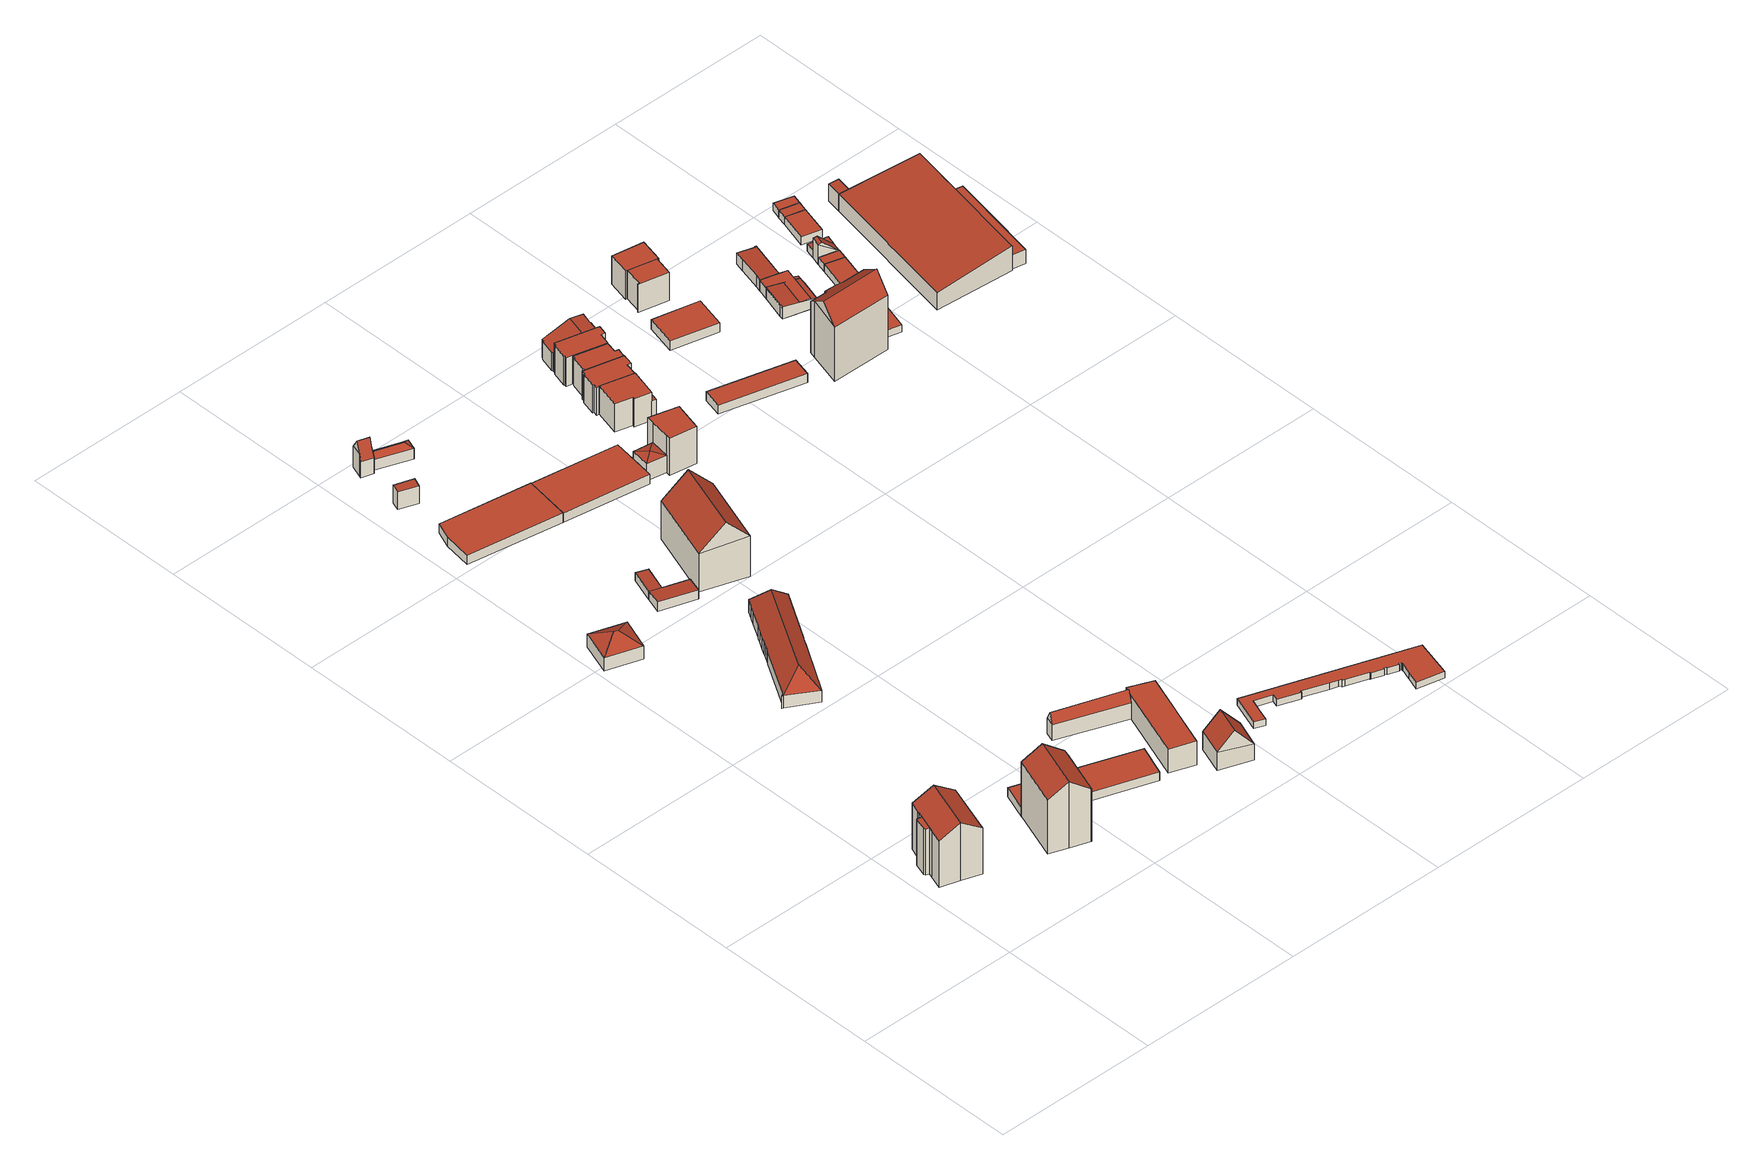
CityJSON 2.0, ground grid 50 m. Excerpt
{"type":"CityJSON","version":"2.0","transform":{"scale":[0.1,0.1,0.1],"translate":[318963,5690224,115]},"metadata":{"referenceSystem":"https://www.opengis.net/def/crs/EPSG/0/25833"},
"CityObjects":{
"building1":{"type":"Building","attributes":{"Gemeindeschluessel":14713000,"Geometrietyp2DReferenz":"3000","function":"31001_9998","roofType":"9999"},"children":["building1-1","building1-2"]},
"building1-1":{"type":"BuildingPart","attributes":{"Dachtyp_tdc":"tdcPolyFlatRoof","Dachneigung":0,"QualitaetDacherkennung":44,"Geometrietyp2DReferenz":"3000","roofType":"1000","measuredHeight":14.97},"parents":["building1"],"geometry":[{"type":"MultiSurface","lod":"2","boundaries":[[[0,1,2,3]],[[1,4,5,2]],[[4,6,7,5]],[[6,8,9,7]],[[8,10,11,9]],[[10,12,13,11]],[[12,14,15,13]],[[14,12,10,8,6,4,1,0]],[[2,5,7,9,11,13,15,3]],[[3,15,14,0]]],"semantics":{"surfaces":[{"type":"WallSurface"},{"type":"RoofSurface"},{"type":"GroundSurface"},{"type":"ClosureSurface"}],"values":[0,0,0,0,0,0,0,1,2,3]}}]},
"building1-2":{"type":"BuildingPart","attributes":{"Dachtyp_tdc":"tdcGableRoof","Dachneigung":31.98,"QualitaetDacherkennung":85,"Geometrietyp2DReferenz":"3000","roofType":"3100","measuredHeight":18.8},"parents":["building1"],"geometry":[{"type":"MultiSurface","lod":"2","boundaries":[[[16,17,18,19]],[[17,20,21,18]],[[20,0,3,21]],[[22,23,15,14]],[[22,24,25,23]],[[24,26,27,25]],[[26,28,29,27]],[[28,30,31,29]],[[30,16,19,31]],[[26,24,22,14,32,33,0,20,17]],[[17,16,30,28,26]],[[19,18,21,3,15,23,25,27,29,31]],[[14,0,33,32]],[[14,15,3,0]]],"semantics":{"surfaces":[{"type":"WallSurface"},{"type":"RoofSurface"},{"type":"GroundSurface"},{"type":"ClosureSurface"}],"values":[0,0,0,0,0,0,0,0,0,1,1,2,0,3]}}]},
"building2":{"type":"Building","attributes":{"Dachtyp_tdc":"tdcGableRoof","Gemeindeschluessel":14713000,"Dachneigung":35.36,"QualitaetDacherkennung":87,"Geometrietyp2DReferenz":"3000","function":"31001_9998","roofType":"3100","measuredHeight":21.5},"geometry":[{"type":"MultiSurface","lod":"2","boundaries":[[[34,35,36,37]],[[35,38,39,36]],[[38,40,41,39]],[[40,42,43,41]],[[42,44,45,43]],[[44,46,47,45]],[[46,48,49,47]],[[48,50,51,49]],[[50,52,53,51]],[[52,54,55,53]],[[54,56,57,55]],[[56,58,59,57]],[[58,34,37,59]],[[54,52,50,48,46,44,42]],[[42,40,38,35,34,58,56,54]],[[37,36,39,41,43,45,47,49,51,53,55,57,59]]],"semantics":{"surfaces":[{"type":"WallSurface"},{"type":"RoofSurface"},{"type":"GroundSurface"}],"values":[0,0,0,0,0,0,0,0,0,0,0,0,0,1,1,2]}}]},
"building3":{"type":"Building","attributes":{"name":"Wilhelm-Busch-Schule","Dachtyp_tdc":"tdcHipRoof","Gemeindeschluessel":14713000,"Dachneigung":29.6,"QualitaetDacherkennung":85,"Geometrietyp2DReferenz":"3000","function":"31001_3021","roofType":"3200","measuredHeight":7.2},"geometry":[{"type":"MultiSurface","lod":"2","boundaries":[[[60,61,62,63]],[[61,64,65,62]],[[64,66,67,65]],[[66,60,63,67]],[[64,61,68]],[[60,66,69]],[[61,60,69,68]],[[66,64,68,69]],[[63,62,65,67]]],"semantics":{"surfaces":[{"type":"WallSurface"},{"type":"RoofSurface"},{"type":"GroundSurface"}],"values":[0,0,0,0,1,1,1,1,2]}}]},
"building4":{"type":"Building","attributes":{"Dachtyp_tdc":"tdcPolyFlatRoof","Gemeindeschluessel":14713000,"Dachneigung":0,"QualitaetDacherkennung":11,"Geometrietyp2DReferenz":"3000","function":"31001_9998","roofType":"1000","measuredHeight":2.76},"geometry":[{"type":"MultiSurface","lod":"2","boundaries":[[[70,71,72,73]],[[71,74,75,72]],[[74,76,77,75]],[[76,78,79,77]],[[78,80,81,79]],[[80,82,83,81]],[[82,84,85,83]],[[84,86,87,85]],[[86,88,89,87]],[[88,70,73,89]],[[88,86,84,82,80,78,76,74,71,70]],[[73,72,75,77,79,81,83,85,87,89]]],"semantics":{"surfaces":[{"type":"WallSurface"},{"type":"RoofSurface"},{"type":"GroundSurface"}],"values":[0,0,0,0,0,0,0,0,0,0,1,2]}}]},
"building5":{"type":"Building","attributes":{"Dachtyp_tdc":"tdcHipRoof","Gemeindeschluessel":14713000,"Dachneigung":49.13,"QualitaetDacherkennung":73,"Geometrietyp2DReferenz":"3000","function":"31001_9998","roofType":"3200","measuredHeight":9.61},"geometry":[{"type":"MultiSurface","lod":"2","boundaries":[[[90,91,92,93]],[[91,94,95,92]],[[94,96,97,95]],[[96,98,99,97]],[[98,100,101,99]],[[100,102,103,101]],[[102,104,105,103]],[[104,106,107,105]],[[106,108,109,107]],[[108,110,111,109]],[[110,112,113,111]],[[112,114,115,113]],[[114,116,117,115]],[[116,118,119,117]],[[118,120,121,119]],[[120,122,123,121]],[[122,124,125,123]],[[124,126,127,125]],[[126,128,129,127]],[[128,130,131,129]],[[130,132,133,131]],[[132,134,135,133]],[[134,136,137,135]],[[136,138,139,137]],[[138,140,141,139]],[[140,142,143,141]],[[142,144,145,143]],[[144,146,147,145]],[[146,90,93,147]],[[142,140,148]],[[128,126,124,122,120,118,116,149]],[[140,138,136,134,132,130,128,149,148]],[[116,114,112,110,108,106,104,102,100,98,96,94,91,90,146,144,142,148,149]],[[93,92,95,97,99,101,103,105,107,109,111,113,115,117,119,121,123,125,127,129,131,133,135,137,139,141,143,145,147]]],"semantics":{"surfaces":[{"type":"WallSurface"},{"type":"RoofSurface"},{"type":"GroundSurface"}],"values":[0,0,0,0,0,0,0,0,0,0,0,0,0,0,0,0,0,0,0,0,0,0,0,0,0,0,0,0,0,1,1,1,1,2]}}]},
"building6":{"type":"Building","attributes":{"Dachtyp_tdc":"tdcPolyFlatRoof","Gemeindeschluessel":14713000,"Dachneigung":3.41,"QualitaetDacherkennung":58,"Geometrietyp2DReferenz":"3000","function":"31001_9998","roofType":"2100","measuredHeight":5.8},"geometry":[{"type":"MultiSurface","lod":"2","boundaries":[[[150,151,152,153]],[[151,154,155,152]],[[154,156,157,155]],[[156,150,153,157]],[[156,154,151,150]],[[153,152,155,157]]],"semantics":{"surfaces":[{"type":"WallSurface"},{"type":"RoofSurface"},{"type":"GroundSurface"}],"values":[0,0,0,0,1,2]}}]},
"building7":{"type":"Building","attributes":{"Gemeindeschluessel":14713000,"Geometrietyp2DReferenz":"3000","function":"31001_9998","roofType":"9999"},"children":["building7-1","building7-2"]},
"building7-1":{"type":"BuildingPart","attributes":{"Dachtyp_tdc":"tdcPolyFlatRoof","Dachneigung":3.31,"QualitaetDacherkennung":79,"Geometrietyp2DReferenz":"3000","roofType":"2100","measuredHeight":2.95},"parents":["building7"],"geometry":[{"type":"MultiSurface","lod":"2","boundaries":[[[158,159,160,161]],[[159,162,163,160]],[[162,164,165,166,163]],[[167,158,161,168,169]],[[167,164,162,159,158]],[[161,160,163,166,168]],[[169,165,164,167]],[[169,168,166,165]]],"semantics":{"surfaces":[{"type":"WallSurface"},{"type":"RoofSurface"},{"type":"GroundSurface"},{"type":"ClosureSurface"}],"values":[0,0,0,0,1,2,0,3]}}]},
"building7-2":{"type":"BuildingPart","attributes":{"Dachtyp_tdc":"tdcPolyFlatRoof","Dachneigung":3.6,"QualitaetDacherkennung":82,"Geometrietyp2DReferenz":"3000","roofType":"2100","measuredHeight":2.61},"parents":["building7"],"geometry":[{"type":"MultiSurface","lod":"2","boundaries":[[[170,171,172,173]],[[171,169,168,172]],[[165,170,173,166]],[[165,169,171,170]],[[173,172,168,166]],[[166,168,169,165]]],"semantics":{"surfaces":[{"type":"WallSurface"},{"type":"RoofSurface"},{"type":"GroundSurface"},{"type":"ClosureSurface"}],"values":[0,0,0,1,2,3]}}]},
"building8":{"type":"Building","attributes":{"Dachtyp_tdc":"tdcPolyFlatRoof","Gemeindeschluessel":14713000,"Dachneigung":0,"QualitaetDacherkennung":0,"Geometrietyp2DReferenz":"3000","BezugspunktDach":"2000","function":"31001_9998","measuredHeight":3},"geometry":[{"type":"MultiSurface","lod":"2","boundaries":[[[174,175,176,177,178]],[[178,177,179,180]],[[177,176,181,179]],[[176,175,182,181]],[[175,174,183,182]],[[174,178,180,183]],[[180,179,181,182,183]]],"semantics":{"surfaces":[{"type":"RoofSurface"},{"type":"WallSurface"},{"type":"GroundSurface"}],"values":[0,1,1,1,1,1,2]}}]},
"building9":{"type":"Building","attributes":{"Dachtyp_tdc":"tdcFreeFormRoof","Gemeindeschluessel":14713000,"Dachneigung":68.07,"QualitaetDacherkennung":9,"Geometrietyp2DReferenz":"3000","function":"31001_9998","roofType":"5000","measuredHeight":10.42},"geometry":[{"type":"MultiSurface","lod":"2","boundaries":[[[184,185,186,187]],[[185,188,189,186]],[[188,190,191,189]],[[190,192,193,191]],[[192,194,195,193]],[[194,184,187,195]],[[185,184,196,197,190,188]],[[196,194,192,197]],[[184,194,196]],[[192,190,197]],[[187,186,189,191,193,195]]],"semantics":{"surfaces":[{"type":"WallSurface"},{"type":"RoofSurface"},{"type":"GroundSurface"}],"values":[0,0,0,0,0,0,1,1,0,0,2]}}]},
"building10":{"type":"Building","attributes":{"Dachtyp_tdc":"tdcFreeFormRoof","Gemeindeschluessel":14713000,"Dachneigung":62.05,"QualitaetDacherkennung":5,"Geometrietyp2DReferenz":"3000","function":"31001_9998","roofType":"5000","measuredHeight":8.33},"geometry":[{"type":"MultiSurface","lod":"2","boundaries":[[[198,199,200,201]],[[199,202,203,200]],[[202,204,205,203]],[[204,198,201,205]],[[206,204,202]],[[207,206,202,199]],[[207,199,198]],[[206,207,198,204]],[[201,200,203,205]]],"semantics":{"surfaces":[{"type":"WallSurface"},{"type":"RoofSurface"},{"type":"GroundSurface"}],"values":[0,0,0,0,0,1,0,1,2]}}]},
"building11":{"type":"Building","attributes":{"Dachtyp_tdc":"tdcFreeFormRoof","Gemeindeschluessel":14713000,"Dachneigung":35.08,"QualitaetDacherkennung":12,"Geometrietyp2DReferenz":"3000","function":"31001_9998","roofType":"5000","measuredHeight":4.72},"geometry":[{"type":"MultiSurface","lod":"2","boundaries":[[[208,209,195,187]],[[209,210,211,195]],[[210,212,213,211]],[[212,214,215,213]],[[214,208,187,215]],[[216,214,212]],[[210,216,212]],[[210,217,216]],[[217,210,209]],[[217,209,208]],[[216,217,208,214]],[[187,195,211,213,215]]],"semantics":{"surfaces":[{"type":"WallSurface"},{"type":"RoofSurface"},{"type":"GroundSurface"}],"values":[0,0,0,0,0,1,1,1,1,1,1,2]}}]},
"building12":{"type":"Building","attributes":{"Dachtyp_tdc":"tdcPolyFlatRoof","Gemeindeschluessel":14713000,"Dachneigung":0,"QualitaetDacherkennung":29,"Geometrietyp2DReferenz":"3000","function":"31001_9998","roofType":"1000","measuredHeight":7.68},"geometry":[{"type":"MultiSurface","lod":"2","boundaries":[[[218,219,220,221]],[[219,222,223,220]],[[222,224,225,223]],[[224,226,227,225]],[[226,228,229,227]],[[228,230,231,229]],[[230,218,221,231]],[[230,228,226,224,222,219,218]],[[221,220,223,225,227,229,231]]],"semantics":{"surfaces":[{"type":"WallSurface"},{"type":"RoofSurface"},{"type":"GroundSurface"}],"values":[0,0,0,0,0,0,0,1,2]}}]},
"building13":{"type":"Building","attributes":{"Dachtyp_tdc":"tdcGableRoof","Gemeindeschluessel":14713000,"Dachneigung":48.77,"QualitaetDacherkennung":87,"Geometrietyp2DReferenz":"3000","function":"31001_9998","roofType":"3100","measuredHeight":11.22},"geometry":[{"type":"MultiSurface","lod":"2","boundaries":[[[232,233,234,235]],[[233,236,237,234]],[[236,238,239,237]],[[238,232,235,239]],[[236,233,240]],[[232,238,241]],[[233,232,241,240]],[[238,236,240,241]],[[235,234,237,239]]],"semantics":{"surfaces":[{"type":"WallSurface"},{"type":"RoofSurface"},{"type":"GroundSurface"}],"values":[0,0,0,0,0,0,1,1,2]}}]},
"building14":{"type":"Building","attributes":{"Dachtyp_tdc":"tdcGableRoof","Gemeindeschluessel":14713000,"Dachneigung":45.27,"QualitaetDacherkennung":65,"Geometrietyp2DReferenz":"3000","function":"31001_9998","roofType":"3100","measuredHeight":19.99},"geometry":[{"type":"MultiSurface","lod":"2","boundaries":[[[242,243,244,245]],[[243,246,247,244]],[[246,248,249,247]],[[248,242,245,249]],[[246,243,250]],[[242,248,251]],[[243,242,251,250]],[[248,246,250,251]],[[245,244,247,249]]],"semantics":{"surfaces":[{"type":"WallSurface"},{"type":"RoofSurface"},{"type":"GroundSurface"}],"values":[0,0,0,0,0,0,1,1,2]}}]},
"building15":{"type":"Building","attributes":{"Dachtyp_tdc":"tdcPolyFlatRoof","Gemeindeschluessel":14713000,"Dachneigung":0,"QualitaetDacherkennung":0,"Geometrietyp2DReferenz":"3000","BezugspunktDach":"2000","function":"31001_9998","measuredHeight":3},"geometry":[{"type":"MultiSurface","lod":"2","boundaries":[[[252,253,254,255,256,257]],[[257,256,258,259]],[[256,255,260,258]],[[255,254,261,260]],[[254,253,262,261]],[[253,252,263,262]],[[252,257,259,263]],[[259,258,260,261,262,263]]],"semantics":{"surfaces":[{"type":"RoofSurface"},{"type":"WallSurface"},{"type":"GroundSurface"}],"values":[0,1,1,1,1,1,1,2]}}]},
"building16":{"type":"Building","attributes":{"Gemeindeschluessel":14713000,"Geometrietyp2DReferenz":"3000","function":"31001_9998","roofType":"9999"},"children":["building16-1","building16-2"]},
"building16-1":{"type":"BuildingPart","attributes":{"Dachtyp_tdc":"tdcFreeFormRoof","Dachneigung":12.55,"QualitaetDacherkennung":20,"Geometrietyp2DReferenz":"3000","roofType":"5000","measuredHeight":6.3},"parents":["building16"],"geometry":[{"type":"MultiSurface","lod":"2","boundaries":[[[264,265,266,267]],[[268,269,270,271]],[[269,264,267,270]],[[272,269,268]],[[273,272,268,265]],[[273,265,264]],[[272,273,264,269]],[[267,266,271,270]],[[271,266,265,268]]],"semantics":{"surfaces":[{"type":"WallSurface"},{"type":"RoofSurface"},{"type":"GroundSurface"},{"type":"ClosureSurface"}],"values":[0,0,0,1,1,1,1,2,3]}}]},
"building16-2":{"type":"BuildingPart","attributes":{"Dachtyp_tdc":"tdcPolyFlatRoof","Dachneigung":0,"QualitaetDacherkennung":53,"Geometrietyp2DReferenz":"3000","roofType":"1000","measuredHeight":12.05},"parents":["building16"],"geometry":[{"type":"MultiSurface","lod":"2","boundaries":[[[274,275,276,277]],[[275,278,279,276]],[[278,280,271,279]],[[280,268,271]],[[281,282,283,266,265]],[[282,274,277,283]],[[282,281,280,278,275,274]],[[277,276,279,271,266,283]],[[265,268,280,281]],[[265,266,271,268]]],"semantics":{"surfaces":[{"type":"WallSurface"},{"type":"RoofSurface"},{"type":"GroundSurface"},{"type":"ClosureSurface"}],"values":[0,0,0,0,0,0,1,2,0,3]}}]},
"building17":{"type":"Building","attributes":{"Dachtyp_tdc":"tdcPolyFlatRoof","Gemeindeschluessel":14713000,"Dachneigung":0,"QualitaetDacherkennung":100,"Geometrietyp2DReferenz":"3000","function":"31001_9998","roofType":"1000","measuredHeight":2.07},"geometry":[{"type":"MultiSurface","lod":"2","boundaries":[[[284,285,286,287]],[[285,288,289,286]],[[288,290,291,289]],[[290,292,293,291]],[[292,294,295,293]],[[294,296,297,295]],[[296,298,299,297]],[[298,300,301,299]],[[300,302,303,301]],[[302,304,305,303]],[[304,306,307,305]],[[306,308,309,307]],[[308,310,311,309]],[[310,312,313,311]],[[312,314,315,313]],[[314,316,317,315]],[[316,318,319,317]],[[318,320,321,319]],[[320,322,323,321]],[[322,324,325,323]],[[324,326,327,325]],[[326,328,329,327]],[[328,330,331,329]],[[330,332,333,331]],[[332,334,335,333]],[[334,336,337,335]],[[336,338,339,337]],[[338,340,341,339]],[[340,342,343,341]],[[342,344,345,343]],[[344,284,287,345]],[[344,342,340,338,336,334,332,330,328,326,324,322,320,318,316,314,312,310,308,306,304,302,300,298,296,294,292,290,288,285,284]],[[287,286,289,291,293,295,297,299,301,303,305,307,309,311,313,315,317,319,321,323,325,327,329,331,333,335,337,339,341,343,345]]],"semantics":{"surfaces":[{"type":"WallSurface"},{"type":"RoofSurface"},{"type":"GroundSurface"}],"values":[0,0,0,0,0,0,0,0,0,0,0,0,0,0,0,0,0,0,0,0,0,0,0,0,0,0,0,0,0,0,0,1,2]}}]},
"building18":{"type":"Building","attributes":{"Gemeindeschluessel":14713000,"Geometrietyp2DReferenz":"3000","function":"31001_9998","roofType":"9999"},"children":["building18-1","building18-2"]},
"building18-1":{"type":"BuildingPart","attributes":{"Dachtyp_tdc":"tdcPolyFlatRoof","Dachneigung":0,"QualitaetDacherkennung":56,"Geometrietyp2DReferenz":"3000","roofType":"1000","measuredHeight":6.43},"parents":["building18"],"geometry":[{"type":"MultiSurface","lod":"2","boundaries":[[[346,347,348,349]],[[347,350,351,348]],[[350,352,353,351]],[[352,350,347,346]],[[349,348,351,353]],[[349,353,352,346]]],"semantics":{"surfaces":[{"type":"WallSurface"},{"type":"RoofSurface"},{"type":"GroundSurface"},{"type":"ClosureSurface"}],"values":[0,0,0,1,2,3]}}]},
"building18-2":{"type":"BuildingPart","attributes":{"Dachtyp_tdc":"tdcPolyFlatRoof","Dachneigung":0,"QualitaetDacherkennung":47,"Geometrietyp2DReferenz":"3000","roofType":"1000","measuredHeight":9.17},"parents":["building18"],"geometry":[{"type":"MultiSurface","lod":"2","boundaries":[[[354,355,346,349,356]],[[357,358,359,353,352]],[[358,360,361,359]],[[360,362,363,361]],[[362,364,365,363]],[[364,354,356,365]],[[364,362,360,358,357,355,354]],[[356,349,353,359,361,363,365]],[[352,346,355,357]],[[352,353,349,346]]],"semantics":{"surfaces":[{"type":"WallSurface"},{"type":"RoofSurface"},{"type":"GroundSurface"},{"type":"ClosureSurface"}],"values":[0,0,0,0,0,0,1,2,0,3]}}]},
"building19":{"type":"Building","attributes":{"Dachtyp_tdc":"tdcPolyFlatRoof","Gemeindeschluessel":14713000,"Dachneigung":0,"QualitaetDacherkennung":33,"Geometrietyp2DReferenz":"3000","function":"31001_9998","roofType":"1000","measuredHeight":9.1},"geometry":[{"type":"MultiSurface","lod":"2","boundaries":[[[366,367,368,369]],[[367,370,371,368]],[[370,372,373,371]],[[372,374,375,373]],[[374,376,377,375]],[[376,378,379,377]],[[378,380,381,379]],[[380,382,383,381]],[[382,384,385,383]],[[384,386,387,385]],[[386,388,389,387]],[[388,366,369,389]],[[388,386,384,382,380,378,376,374,372,370,367,366]],[[369,368,371,373,375,377,379,381,383,385,387,389]]],"semantics":{"surfaces":[{"type":"WallSurface"},{"type":"RoofSurface"},{"type":"GroundSurface"}],"values":[0,0,0,0,0,0,0,0,0,0,0,0,1,2]}}]},
"building20":{"type":"Building","attributes":{"Dachtyp_tdc":"tdcPolyFlatRoof","Gemeindeschluessel":14713000,"Dachneigung":0,"QualitaetDacherkennung":35,"Geometrietyp2DReferenz":"3000","function":"31001_9998","roofType":"1000","measuredHeight":8.92},"geometry":[{"type":"MultiSurface","lod":"2","boundaries":[[[390,391,392,393]],[[391,394,395,392]],[[394,396,397,395]],[[396,398,399,397]],[[398,400,401,399]],[[400,402,403,401]],[[402,404,405,403]],[[404,406,407,405]],[[406,408,409,407]],[[408,390,393,409]],[[408,406,404,402,400,398,396,394,391,390]],[[393,392,395,397,399,401,403,405,407,409]]],"semantics":{"surfaces":[{"type":"WallSurface"},{"type":"RoofSurface"},{"type":"GroundSurface"}],"values":[0,0,0,0,0,0,0,0,0,0,1,2]}}]},
"building21":{"type":"Building","attributes":{"Dachtyp_tdc":"tdcPolyFlatRoof","Gemeindeschluessel":14713000,"Dachneigung":0,"QualitaetDacherkennung":33,"Geometrietyp2DReferenz":"3000","function":"31001_9998","roofType":"1000","measuredHeight":9.39},"geometry":[{"type":"MultiSurface","lod":"2","boundaries":[[[410,411,412,413]],[[411,414,415,412]],[[414,416,417,415]],[[416,418,419,417]],[[418,420,421,419]],[[420,422,423,421]],[[422,424,425,423]],[[424,426,427,425]],[[426,428,429,427]],[[428,430,431,429]],[[430,410,413,431]],[[430,428,426,424,422,420,418,416,414,411,410]],[[413,412,415,417,419,421,423,425,427,429,431]]],"semantics":{"surfaces":[{"type":"WallSurface"},{"type":"RoofSurface"},{"type":"GroundSurface"}],"values":[0,0,0,0,0,0,0,0,0,0,0,1,2]}}]},
"building22":{"type":"Building","attributes":{"Dachtyp_tdc":"tdcFreeFormRoof","Gemeindeschluessel":14713000,"Dachneigung":23.31,"QualitaetDacherkennung":29,"Geometrietyp2DReferenz":"3000","function":"31001_9998","roofType":"5000","measuredHeight":9.28},"geometry":[{"type":"MultiSurface","lod":"2","boundaries":[[[432,433,434,435]],[[433,436,437,434]],[[436,438,439,437]],[[438,440,441,439]],[[440,442,443,441]],[[442,444,445,443]],[[444,446,447,445]],[[446,448,449,447]],[[448,450,451,449]],[[450,452,453,451]],[[452,432,435,453]],[[454,455,456,457,444,458,459,460]],[[461,462,463,464]],[[465,454,460,463,462,466]],[[452,465,466,432]],[[432,466,462,433]],[[450,455,454,465,452]],[[436,461,464,438]],[[438,464,463,460,459,440]],[[433,462,461,436]],[[440,459,458,442]],[[442,458,444]],[[446,457,456,448]],[[444,457,446]],[[448,456,455,450]],[[435,434,437,439,441,443,445,447,449,451,453]]],"semantics":{"surfaces":[{"type":"WallSurface"},{"type":"RoofSurface"},{"type":"GroundSurface"}],"values":[0,0,0,0,0,0,0,0,0,0,0,1,1,1,0,0,0,0,0,0,0,0,0,0,0,2]}}]},
"building23":{"type":"Building","attributes":{"Dachtyp_tdc":"tdcPolyFlatRoof","Gemeindeschluessel":14713000,"Dachneigung":0,"QualitaetDacherkennung":85,"Geometrietyp2DReferenz":"3000","function":"31001_9998","roofType":"1000","measuredHeight":2.83},"geometry":[{"type":"MultiSurface","lod":"2","boundaries":[[[467,468,469,470]],[[468,471,472,469]],[[471,473,474,472]],[[473,467,470,474]],[[473,471,468,467]],[[470,469,472,474]]],"semantics":{"surfaces":[{"type":"WallSurface"},{"type":"RoofSurface"},{"type":"GroundSurface"}],"values":[0,0,0,0,1,2]}}]},
"building24":{"type":"Building","attributes":{"Dachtyp_tdc":"tdcPolyFlatRoof","Gemeindeschluessel":14713000,"Dachneigung":0,"QualitaetDacherkennung":0,"Geometrietyp2DReferenz":"3000","BezugspunktDach":"2000","function":"31001_9998","measuredHeight":3},"geometry":[{"type":"MultiSurface","lod":"2","boundaries":[[[475,476,477,478]],[[478,477,479,480]],[[477,476,481,479]],[[476,475,482,481]],[[475,478,480,482]],[[480,479,481,482]]],"semantics":{"surfaces":[{"type":"RoofSurface"},{"type":"WallSurface"},{"type":"GroundSurface"}],"values":[0,1,1,1,1,2]}}]},
"building25":{"type":"Building","attributes":{"Gemeindeschluessel":14713000,"Geometrietyp2DReferenz":"3000","function":"31001_9998","roofType":"9999"},"children":["building25-1","building25-2"]},
"building25-1":{"type":"BuildingPart","attributes":{"Dachtyp_tdc":"tdcPolyFlatRoof","Dachneigung":0,"QualitaetDacherkennung":47,"Geometrietyp2DReferenz":"3000","roofType":"1000","measuredHeight":9.25},"parents":["building25"],"geometry":[{"type":"MultiSurface","lod":"2","boundaries":[[[483,484,485,486]],[[484,487,488,485]],[[487,489,490,488]],[[489,491,492,490]],[[491,493,494,492]],[[493,491,489,487,484,483]],[[485,488,490,492,494,486]],[[486,494,493,483]]],"semantics":{"surfaces":[{"type":"WallSurface"},{"type":"RoofSurface"},{"type":"GroundSurface"},{"type":"ClosureSurface"}],"values":[0,0,0,0,0,1,2,3]}}]},
"building25-2":{"type":"BuildingPart","attributes":{"Dachtyp_tdc":"tdcPolyFlatRoof","Dachneigung":0,"QualitaetDacherkennung":72,"Geometrietyp2DReferenz":"3000","roofType":"1000","measuredHeight":9.26},"parents":["building25"],"geometry":[{"type":"MultiSurface","lod":"2","boundaries":[[[495,496,497,498]],[[493,499,500,494]],[[499,501,502,500]],[[501,495,498,502]],[[501,499,493,496,495]],[[498,497,486,494,500,502]],[[486,497,496,493,483]],[[493,494,486,483]]],"semantics":{"surfaces":[{"type":"WallSurface"},{"type":"RoofSurface"},{"type":"GroundSurface"},{"type":"ClosureSurface"}],"values":[0,0,0,0,1,2,0,3]}}]},
"building26":{"type":"Building","attributes":{"Dachtyp_tdc":"tdcFreeFormRoof","Gemeindeschluessel":14713000,"Dachneigung":38.45,"QualitaetDacherkennung":73,"Geometrietyp2DReferenz":"3000","function":"31001_9998","roofType":"5000","measuredHeight":21.91},"geometry":[{"type":"MultiSurface","lod":"2","boundaries":[[[503,504,505,506]],[[504,507,508,505]],[[507,509,510,508]],[[509,511,512,510]],[[511,513,514,512]],[[513,515,516,514]],[[515,517,518,516]],[[517,519,520,518]],[[519,521,522,520]],[[521,523,524,522]],[[523,525,526,524]],[[525,503,506,526]],[[511,527,528,513]],[[504,503,525,523,521,519,517,515,528,527,509,507]],[[511,509,527]],[[515,513,528]],[[506,505,508,510,512,514,516,518,520,522,524,526]]],"semantics":{"surfaces":[{"type":"WallSurface"},{"type":"RoofSurface"},{"type":"GroundSurface"}],"values":[0,0,0,0,0,0,0,0,0,0,0,0,1,1,0,0,2]}}]},
"building27":{"type":"Building","attributes":{"Dachtyp_tdc":"tdcPolyFlatRoof","Gemeindeschluessel":14713000,"Dachneigung":5.65,"QualitaetDacherkennung":61,"Geometrietyp2DReferenz":"3000","function":"31001_9998","roofType":"2100","measuredHeight":3.94},"geometry":[{"type":"MultiSurface","lod":"2","boundaries":[[[529,530,531,532]],[[530,533,534,531]],[[533,535,536,534]],[[535,537,538,536]],[[537,539,540,538]],[[539,541,542,540]],[[541,529,532,542]],[[541,539,537,535,533,530,529]],[[532,531,534,536,538,540,542]]],"semantics":{"surfaces":[{"type":"WallSurface"},{"type":"RoofSurface"},{"type":"GroundSurface"}],"values":[0,0,0,0,0,0,0,1,2]}}]},
"building28":{"type":"Building","attributes":{"Gemeindeschluessel":14713000,"Dachneigung":90,"Dachorientierung":0,"MittlereTraufHoehe":119.2,"QualitaetDacherkennung":70,"ObjektHoehe":3.52,"BodenHoehe":115.68,"Geometrietyp2DReferenz":"3000","AbsoluteHoehe":119.2,"Dachflaeche":98.63,"function":"31001_9998","roofType":"1000","measuredHeight":3.52,"storeysAboveGround":1},"children":["building28-1"],"geometry":[{"type":"MultiSurface","lod":"2","boundaries":[[[543,544,531,545,546]],[[544,547,534,531]],[[547,548,549,534]],[[548,550,551,549]],[[550,552,553,551]],[[552,554,555,556,553]],[[554,552,550,548,547,544,543]],[[545,531,534,549,551,553,556]],[[546,555,554,543]],[[546,545,556,555]]],"semantics":{"surfaces":[{"type":"WallSurface"},{"type":"RoofSurface"},{"type":"GroundSurface"},{"type":"ClosureSurface"}],"values":[0,0,0,0,0,0,1,2,0,3]}}]},
"building28-1":{"type":"BuildingPart","attributes":{"Dachneigung":80.23,"Dachorientierung":0,"MittlereTraufHoehe":118.73,"QualitaetDacherkennung":80,"BodenHoehe":115.68,"ObjektTeilHoehe":3.25,"Geometrietyp2DReferenz":"3000","AbsoluteHoehe":118.93,"Dachflaeche":16.3,"roofType":"2100","measuredHeight":3.25,"storeysAboveGround":1},"parents":["building28"],"geometry":[{"type":"MultiSurface","lod":"2","boundaries":[[[557,546,545,532]],[[555,558,559,556]],[[558,560,540,559]],[[560,561,542,540]],[[561,557,532,542]],[[561,560,558,555,546,557]],[[532,545,556,559,540,542]],[[556,545,546,555]]],"semantics":{"surfaces":[{"type":"WallSurface"},{"type":"RoofSurface"},{"type":"GroundSurface"},{"type":"ClosureSurface"}],"values":[0,0,0,0,0,1,2,3]}}]},
"building29":{"type":"Building","attributes":{"Gemeindeschluessel":14713000,"Dachtyp_tdc":"tdcPolyFlatRoof","Dachneigung":0,"QualitaetDacherkennung":88,"Geometrietyp2DReferenz":"3000","function":"31001_2463","roofType":"1000","measuredHeight":2.35},"geometry":[{"type":"MultiSurface","lod":"2","boundaries":[[[562,563,564,565]],[[562,566,567,563]],[[564,568,569,565]],[[563,567,568,564]],[[567,566,569,568]],[[566,562,565,569]]],"semantics":{"surfaces":[{"type":"WallSurface"},{"type":"RoofSurface"},{"type":"GroundSurface"}],"values":[0,1,2,0,0,0]}}]},
"building30":{"type":"Building","attributes":{"Dachtyp_tdc":"tdcPolyFlatRoof","Gemeindeschluessel":14713000,"Dachneigung":3.07,"QualitaetDacherkennung":71,"Geometrietyp2DReferenz":"3000","function":"31001_9998","roofType":"2100","measuredHeight":3.56},"geometry":[{"type":"MultiSurface","lod":"2","boundaries":[[[570,571,572,573]],[[571,574,575,572]],[[574,576,577,575]],[[576,578,579,577]],[[578,580,581,579]],[[580,582,583,581]],[[582,584,585,583]],[[584,570,573,585]],[[584,582,580,578,576,574,571,570]],[[573,572,575,577,579,581,583,585]]],"semantics":{"surfaces":[{"type":"WallSurface"},{"type":"RoofSurface"},{"type":"GroundSurface"}],"values":[0,0,0,0,0,0,0,0,1,2]}}]},
"building31":{"type":"Building","attributes":{"Dachtyp_tdc":"tdcPolyFlatRoof","Gemeindeschluessel":14713000,"Dachneigung":0,"QualitaetDacherkennung":71,"Geometrietyp2DReferenz":"3000","function":"31001_2463","roofType":"1000","measuredHeight":2.36},"geometry":[{"type":"MultiSurface","lod":"2","boundaries":[[[586,563,564,587]],[[563,562,565,564]],[[562,588,589,565]],[[588,586,587,589]],[[588,562,563,586]],[[587,564,565,589]]],"semantics":{"surfaces":[{"type":"WallSurface"},{"type":"RoofSurface"},{"type":"GroundSurface"}],"values":[0,0,0,0,1,2]}}]},
"building32":{"type":"Building","attributes":{"Dachtyp_tdc":"tdcPolyFlatRoof","Gemeindeschluessel":14713000,"Dachneigung":0,"QualitaetDacherkennung":56,"Geometrietyp2DReferenz":"3000","function":"31001_2463","roofType":"1000","measuredHeight":2.36},"geometry":[{"type":"MultiSurface","lod":"2","boundaries":[[[590,586,587,591]],[[586,588,589,587]],[[588,592,593,589]],[[592,590,591,593]],[[592,588,586,590]],[[591,587,589,593]]],"semantics":{"surfaces":[{"type":"WallSurface"},{"type":"RoofSurface"},{"type":"GroundSurface"}],"values":[0,0,0,0,1,2]}}]},
"building33":{"type":"Building","attributes":{"Dachtyp_tdc":"tdcPolyFlatRoof","Gemeindeschluessel":14713000,"Dachneigung":0,"QualitaetDacherkennung":56,"Geometrietyp2DReferenz":"3000","function":"31001_2463","roofType":"1000","measuredHeight":2.37},"geometry":[{"type":"MultiSurface","lod":"2","boundaries":[[[594,590,591,595]],[[590,592,593,591]],[[592,596,597,593]],[[596,594,595,597]],[[596,592,590,594]],[[595,591,593,597]]],"semantics":{"surfaces":[{"type":"WallSurface"},{"type":"RoofSurface"},{"type":"GroundSurface"}],"values":[0,0,0,0,1,2]}}]},
"building34":{"type":"Building","attributes":{"Dachtyp_tdc":"tdcPolyFlatRoof","Gemeindeschluessel":14713000,"Dachneigung":0,"QualitaetDacherkennung":68,"Geometrietyp2DReferenz":"3000","function":"31001_2463","roofType":"1000","measuredHeight":2.33},"geometry":[{"type":"MultiSurface","lod":"2","boundaries":[[[598,599,600,601]],[[599,602,603,600]],[[602,604,605,603]],[[604,598,601,605]],[[604,602,599,598]],[[601,600,603,605]]],"semantics":{"surfaces":[{"type":"WallSurface"},{"type":"RoofSurface"},{"type":"GroundSurface"}],"values":[0,0,0,0,1,2]}}]},
"building35":{"type":"Building","attributes":{"Dachtyp_tdc":"tdcPolyFlatRoof","Gemeindeschluessel":14713000,"Dachneigung":0,"QualitaetDacherkennung":53,"Geometrietyp2DReferenz":"3000","function":"31001_2463","roofType":"1000","measuredHeight":2.35},"geometry":[{"type":"MultiSurface","lod":"2","boundaries":[[[606,598,601,607]],[[598,604,605,601]],[[604,608,609,605]],[[608,606,607,609]],[[608,604,598,606]],[[607,601,605,609]]],"semantics":{"surfaces":[{"type":"WallSurface"},{"type":"RoofSurface"},{"type":"GroundSurface"}],"values":[0,0,0,0,1,2]}}]},
"building36":{"type":"Building","attributes":{"Dachtyp_tdc":"tdcGableRoof","Gemeindeschluessel":14713000,"Dachneigung":43.41,"QualitaetDacherkennung":4,"Geometrietyp2DReferenz":"3000","function":"31001_2463","roofType":"3100","measuredHeight":6.88},"geometry":[{"type":"MultiSurface","lod":"2","boundaries":[[[610,611,607,612]],[[611,613,609,607]],[[613,614,615,609]],[[614,610,612,615]],[[613,611,616]],[[610,614,617]],[[611,610,617,616]],[[614,613,616,617]],[[612,607,609,615]]],"semantics":{"surfaces":[{"type":"WallSurface"},{"type":"RoofSurface"},{"type":"GroundSurface"}],"values":[0,0,0,0,0,0,1,1,2]}}]},
"building37":{"type":"Building","attributes":{"Dachtyp_tdc":"tdcPolyFlatRoof","Gemeindeschluessel":14713000,"Dachneigung":0,"QualitaetDacherkennung":63,"Geometrietyp2DReferenz":"3000","function":"31001_2463","roofType":"1000","measuredHeight":2.4},"geometry":[{"type":"MultiSurface","lod":"2","boundaries":[[[618,619,612,620]],[[619,621,615,612]],[[621,622,623,615]],[[622,618,620,623]],[[622,621,619,618]],[[620,612,615,623]]],"semantics":{"surfaces":[{"type":"WallSurface"},{"type":"RoofSurface"},{"type":"GroundSurface"}],"values":[0,0,0,0,1,2]}}]},
"building38":{"type":"Building","attributes":{"Dachtyp_tdc":"tdcPolyFlatRoof","Gemeindeschluessel":14713000,"Dachneigung":0,"QualitaetDacherkennung":76,"Geometrietyp2DReferenz":"3000","function":"31001_2463","roofType":"1000","measuredHeight":2.59},"geometry":[{"type":"MultiSurface","lod":"2","boundaries":[[[624,625,626,627]],[[625,628,629,626]],[[628,630,631,629]],[[630,624,627,631]],[[630,628,625,624]],[[627,626,629,631]]],"semantics":{"surfaces":[{"type":"WallSurface"},{"type":"RoofSurface"},{"type":"GroundSurface"}],"values":[0,0,0,0,1,2]}}]},
"building39":{"type":"Building","attributes":{"Dachtyp_tdc":"tdcPolyFlatRoof","Gemeindeschluessel":14713000,"Dachneigung":0,"QualitaetDacherkennung":71,"Geometrietyp2DReferenz":"3000","function":"31001_2463","roofType":"1000","measuredHeight":2.59},"geometry":[{"type":"MultiSurface","lod":"2","boundaries":[[[632,624,627,633]],[[624,630,631,627]],[[630,634,635,631]],[[634,632,633,635]],[[634,630,624,632]],[[633,627,631,635]]],"semantics":{"surfaces":[{"type":"WallSurface"},{"type":"RoofSurface"},{"type":"GroundSurface"}],"values":[0,0,0,0,1,2]}}]},
"building40":{"type":"Building","attributes":{"Dachtyp_tdc":"tdcPolyFlatRoof","Gemeindeschluessel":14713000,"Dachneigung":0,"QualitaetDacherkennung":67,"Geometrietyp2DReferenz":"3000","function":"31001_2463","roofType":"1000","measuredHeight":2.53},"geometry":[{"type":"MultiSurface","lod":"2","boundaries":[[[636,632,637,638]],[[632,634,639,637]],[[634,640,641,639]],[[640,636,638,641]],[[640,634,632,636]],[[638,637,639,641]]],"semantics":{"surfaces":[{"type":"WallSurface"},{"type":"RoofSurface"},{"type":"GroundSurface"}],"values":[0,0,0,0,1,2]}}]},
"building41":{"type":"Building","attributes":{"Gemeindeschluessel":14713000,"Geometrietyp2DReferenz":"3000","function":"31001_2000","roofType":"9999"},"children":["building41-1","building41-2","building41-3"]},
"building41-1":{"type":"BuildingPart","attributes":{"Dachtyp_tdc":"tdcPolyFlatRoof","Dachneigung":5.49,"QualitaetDacherkennung":73,"Geometrietyp2DReferenz":"3000","roofType":"2100","measuredHeight":5.77},"parents":["building41"],"geometry":[{"type":"MultiSurface","lod":"2","boundaries":[[[642,643,644,645]],[[642,646,647,643]],[[646,648,649,647]],[[646,642,645,648]],[[649,644,643,647]],[[645,644,649,648]]],"semantics":{"surfaces":[{"type":"WallSurface"},{"type":"RoofSurface"},{"type":"GroundSurface"},{"type":"ClosureSurface"}],"values":[0,0,0,1,2,3]}}]},
"building41-2":{"type":"BuildingPart","attributes":{"Dachtyp_tdc":"tdcPolyFlatRoof","Dachneigung":5.74,"QualitaetDacherkennung":92,"Geometrietyp2DReferenz":"3000","roofType":"2100","measuredHeight":7.87},"parents":["building41"],"geometry":[{"type":"MultiSurface","lod":"2","boundaries":[[[650,651,652]],[[650,653,654,651]],[[653,655,656,654]],[[655,645,644,656]],[[648,657,658,649]],[[657,659,660,658]],[[659,661,662,663,660]],[[661,659,657,648,645,655,653,650]],[[651,654,656,644,649,658,660,663]],[[649,644,645,648]],[[650,652,662,661]],[[652,651,663,662]]],"semantics":{"surfaces":[{"type":"WallSurface"},{"type":"RoofSurface"},{"type":"GroundSurface"},{"type":"ClosureSurface"}],"values":[0,0,0,0,0,0,0,1,2,3,0,3]}}]},
"building41-3":{"type":"BuildingPart","attributes":{"Dachtyp_tdc":"tdcPolyFlatRoof","Dachneigung":0,"QualitaetDacherkennung":81,"Geometrietyp2DReferenz":"3000","roofType":"1000","measuredHeight":4.51},"parents":["building41"],"geometry":[{"type":"MultiSurface","lod":"2","boundaries":[[[664,665,666,667]],[[665,668,669,666]],[[668,652,651,669]],[[662,664,667,663]],[[662,652,668,665,664]],[[667,666,669,651,663]],[[663,651,652,662]]],"semantics":{"surfaces":[{"type":"WallSurface"},{"type":"RoofSurface"},{"type":"GroundSurface"},{"type":"ClosureSurface"}],"values":[0,0,0,0,1,2,3]}}]}
},
"vertices":[
[47,331,168],[50,342,168],[50,342,18],[47,331,18],[40,346,168],[40,346,18],[38,351,168],[38,351,18],[51,389,168],[51,389,18],[54,390,168],[54,390,18],[66,387,168],[66,387,18],[71,401,168],[71,401,18],
[146,251,168],[89,270,206],[89,270,18],[146,251,18],[32,288,168],[32,288,18],[74,409,168],[74,409,18],[86,442,169],[86,442,18],[142,423,206],[142,423,18],[191,406,173],[191,406,18],[198,404,169],[198,404,18],[71,401,169],[47,331,169],
[479,291,188],[432,158,188],[432,158,18],[479,291,18],[431,155,188],[431,155,18],[429,155,190],[429,155,18],[372,175,233],[372,175,18],[317,195,193],[317,195,18],[370,345,193],[370,345,18],[371,348,193],[371,348,18],[388,343,205],[388,343,18],[401,338,215],[401,338,18],[426,329,233],[426,329,18],[485,309,188],[485,309,18],[484,306,188],[484,306,18],
[112,1440,57],[9,1475,57],[9,1475,14],[112,1440,14],[42,1572,56],[42,1572,14],[146,1535,57],[146,1535,14],[72,1507,86],[85,1502,86],
[401,338,45],[388,343,45],[388,343,17],[401,338,17],[371,348,45],[371,348,17],[370,345,45],[370,345,17],[400,427,45],[400,427,17],[751,302,45],[751,302,17],[716,209,45],[716,209,17],[479,291,45],[479,291,17],[484,306,45],[484,306,17],[485,309,45],[485,309,17],
[235,1066,56],[238,1070,56],[238,1070,15],[235,1066,15],[322,1212,55],[322,1212,15],[326,1219,55],[326,1219,15],[337,1237,55],[337,1237,15],[341,1245,55],[341,1245,15],[351,1262,55],[351,1262,15],[366,1287,55],[366,1287,15],[373,1300,55],[373,1300,15],[375,1303,55],[375,1303,15],[402,1348,55],[402,1348,15],[412,1366,55],[412,1366,15],[414,1369,55],[414,1369,15],[427,1391,55],[427,1391,15],[436,1386,55],[436,1386,15],[445,1380,54],[445,1380,15],[478,1362,54],[478,1362,15],[489,1355,53],[489,1355,15],[502,1347,53],[502,1347,15],[514,1340,53],[514,1340,15],[425,1191,53],[425,1191,15],[422,1187,53],[422,1187,15],[411,1167,53],[411,1167,15],[408,1162,53],[408,1162,15],[399,1147,53],[399,1147,15],[318,1012,53],[318,1012,15],[233,1062,56],[233,1062,15],[229,1064,51],[229,1064,15],[232,1068,51],[232,1068,15],[297,1074,111],[449,1332,111],
[135,2293,69],[125,2266,67],[125,2266,11],[135,2293,11],[70,2286,67],[70,2286,11],[79,2312,69],[79,2312,11],
[388,1562,40],[372,1515,43],[372,1515,13],[388,1562,13],[265,1551,43],[265,1551,13],[281,1599,40],[281,1599,39],[281,1599,13],[316,1587,40],[316,1587,13],[316,1587,37],
[307,1676,39],[342,1664,37],[342,1664,13],[307,1676,13],
[49,2012,40],[335,1966,40],[357,2105,40],[82,2149,40],[63,2097,40],[82,2149,10],[63,2097,10],[357,2105,10],[335,1966,10],[49,2012,10],
[128,2442,90],[126,2430,59],[126,2430,7],[128,2442,7],[91,2441,59],[91,2441,7],[93,2448,78],[93,2448,7],[106,2485,76],[106,2485,7],[139,2473,77],[139,2473,7],[131,2450,111],[98,2461,111],
[840,460,71],[828,428,71],[828,428,20],[840,460,20],[627,503,71],[627,503,20],[636,532,71],[636,532,20],[632,517,100],[834,444,103],
[128,2442,42],[139,2473,42],[233,2440,42],[233,2440,7],[249,2435,42],[249,2435,7],[237,2402,42],[237,2402,7],[226,2424,54],[146,2453,54],
[824,188,96],[750,214,96],[750,214,19],[824,188,19],[828,428,96],[828,428,19],[840,460,96],[840,460,19],[911,430,96],[911,430,19],[873,322,96],[873,322,19],[864,298,96],[864,298,19],
[840,131,84],[870,215,84],[870,215,26],[840,131,26],[966,180,77],[966,180,26],[935,97,77],[935,97,26],[915,199,139],[885,115,139],
[393,1537,135],[467,1750,135],[467,1750,11],[393,1537,11],[601,1704,142],[601,1704,11],[528,1491,142],[528,1491,11],[538,1726,211],[465,1512,211],
[335,1966,39],[595,1925,39],[598,1939,39],[607,1998,39],[617,2064,39],[357,2105,39],[617,2064,9],[357,2105,9],[607,1998,9],[598,1939,9],[595,1925,9],[335,1966,9],
[607,1998,64],[666,1989,64],[666,1989,8],[607,1998,8],[657,1929,64],[598,1939,64],[598,1939,8],[657,1929,8],[632,1963,71],[632,1964,71],
[757,1989,129],[735,1902,129],[735,1902,8],[757,1989,8],[654,1915,129],[654,1915,8],[657,1929,129],[666,1989,129],[670,2012,129],[670,2012,8],
[1410,116,40],[1403,118,40],[1403,118,19],[1410,116,19],[1401,115,40],[1401,115,19],[1368,127,40],[1368,127,19],[1365,129,40],[1365,129,19],[1366,131,40],[1366,131,19],[1302,153,40],[1302,153,19],[1295,156,40],[1295,156,19],[1296,159,40],[1296,159,19],[1289,162,40],[1289,162,19],[1265,170,40],[1265,170,19],[1191,197,40],[1191,197,19],[1189,192,40],[1189,192,19],[1125,215,40],[1125,215,19],[1131,234,40],[1131,234,19],[1079,252,40],[1079,252,19],[1066,215,40],[1066,215,19],[1054,180,40],[1054,180,19],[1024,192,40],[1024,192,19],[1057,286,40],[1057,286,19],[1534,118,40],[1534,118,19],[1504,5,40],[1504,5,19],[1423,23,40],[1423,23,19],[1436,62,40],[1436,62,19],[1438,65,40],[1438,65,19],[1449,99,40],[1449,99,19],[1447,99,40],[1447,99,19],[1448,102,40],[1448,102,19],[1442,105,40],[1442,105,19],[1441,102,40],[1441,102,19],[1409,113,40],[1409,113,19],
[781,2144,71],[793,2141,71],[793,2141,7],[781,2144,7],[782,2098,71],[782,2098,7],[770,2101,71],[770,2101,7],
[792,2184,99],[781,2144,99],[792,2184,7],[770,2101,99],[720,2113,99],[720,2113,7],[722,2119,99],[722,2119,7],[672,2132,99],[672,2132,7],[692,2210,99],[692,2210,7],
[713,2281,96],[821,2254,96],[821,2254,5],[713,2281,5],[813,2220,96],[813,2220,5],[801,2223,96],[801,2223,5],[792,2184,96],[792,2184,5],[692,2210,96],[692,2210,5],[685,2211,96],[685,2211,5],[688,2224,96],[688,2224,5],[685,2225,96],[685,2225,5],[697,2271,96],[697,2271,5],[700,2271,96],[700,2271,5],[703,2283,96],[703,2283,5],
[729,2344,93],[826,2319,93],[826,2319,4],[729,2344,4],[818,2286,93],[818,2286,4],[829,2283,93],[829,2283,4],[821,2254,93],[821,2254,4],[713,2281,93],[713,2281,4],[715,2289,93],[715,2289,4],[712,2290,93],[712,2290,4],[724,2336,93],[724,2336,4],[727,2335,93],[727,2335,4],
[729,2411,95],[855,2379,95],[855,2379,1],[729,2411,1],[847,2350,95],[847,2350,1],[835,2353,95],[835,2353,1],[826,2319,95],[826,2319,1],[729,2344,95],[729,2344,1],[711,2348,95],[711,2348,1],[713,2356,95],[713,2356,1],[710,2357,95],[710,2357,1],[723,2403,95],[723,2403,1],[726,2402,95],[726,2402,1],
[851,2410,57],[852,2409,57],[852,2409,0],[851,2410,0],[862,2407,57],[862,2407,0],[855,2379,57],[855,2379,0],[729,2411,57],[729,2411,0],[731,2418,57],[731,2418,0],[728,2419,57],[728,2419,0],[741,2466,57],[741,2466,0],[744,2465,57],[744,2465,0],[746,2473,57],[746,2473,0],[861,2445,57],[861,2445,0],[823,2454,93],[746,2473,59],[744,2465,59],[741,2466,58],[731,2418,58],[729,2411,58],[807,2391,93],[862,2407,63],[852,2409,91],[845,2381,91],[855,2379,65],[861,2445,91],[851,2410,91],
[1168,1999,35],[1153,1940,35],[1153,1940,7],[1168,1999,7],[907,2005,35],[907,2005,7],[922,2064,35],[922,2064,7],
[993,2268,34],[1131,2234,34],[1155,2330,34],[1016,2361,34],[1155,2330,4],[1016,2361,4],[1131,2234,4],[993,2268,4],
[1140,2470,94],[1126,2411,94],[1126,2411,2],[1140,2470,2],[1037,2431,94],[1037,2431,2],[1038,2434,94],[1038,2434,2],[1043,2433,94],[1043,2433,2],[1055,2489,94],[1055,2489,2],
[1161,2540,94],[1144,2469,94],[1144,2469,2],[1161,2540,2],[1050,2490,94],[1050,2490,2],[1066,2557,94],[1066,2557,2],
[1349,2021,170],[1348,2016,174],[1348,2016,8],[1349,2021,8],[1413,2015,175],[1413,2015,8],[1418,2014,175],[1418,2014,8],[1385,1894,184],[1385,1894,8],[1203,1895,184],[1203,1895,8],[1231,1996,191],[1231,1996,8],[1237,2017,174],[1237,2017,8],[1291,2016,175],[1291,2016,8],[1291,2022,170],[1291,2022,8],[1301,2032,162],[1301,2032,8],[1338,2031,162],[1338,2031,8],[1400,1949,227],[1218,1950,227],
[1370,2135,37],[1277,2160,46],[1277,2160,7],[1370,2135,7],[1280,2172,46],[1280,2172,7],[1302,2245,46],[1302,2245,7],[1394,2219,37],[1394,2219,7],[1391,2210,37],[1391,2210,7],[1388,2197,37],[1388,2197,7],
[1354,2139,42],[1277,2160,42],[1354,2139,7],[1354,2139,39],[1280,2172,42],[1312,2279,42],[1312,2279,7],[1366,2264,42],[1366,2264,7],[1388,2258,42],[1388,2258,7],[1381,2234,42],[1381,2234,39],[1381,2234,7],
[1370,2135,36],[1397,2229,36],[1397,2229,7],[1391,2210,36],[1388,2197,36],
[1422,2019,32],[1480,2003,32],[1480,2003,9],[1422,2019,9],[1398,1933,32],[1456,1917,32],[1456,1917,9],[1398,1933,9],
[1312,2279,41],[1318,2297,41],[1318,2297,5],[1312,2279,5],[1335,2366,41],[1335,2366,5],[1343,2396,41],[1343,2396,5],[1394,2382,38],[1394,2382,5],[1395,2385,38],[1395,2385,5],[1399,2384,38],[1399,2384,5],[1366,2264,38],[1366,2264,5],
[1487,2031,32],[1487,2031,9],[1430,2047,32],[1430,2047,9],
[1495,2060,32],[1495,2060,9],[1438,2076,32],[1438,2076,9],
[1503,2089,32],[1503,2089,9],[1446,2105,32],[1446,2105,9],
[1535,2205,32],[1512,2120,32],[1512,2120,8],[1535,2205,8],[1454,2136,32],[1454,2136,8],[1478,2221,32],[1478,2221,8],
[1543,2234,32],[1543,2234,8],[1486,2250,32],[1486,2250,8],
[1551,2262,31],[1543,2234,31],[1551,2262,8],[1486,2250,73],[1494,2278,73],[1494,2278,8],[1497,2247,76],[1505,2275,76],
[1559,2291,32],[1551,2262,32],[1559,2291,8],[1494,2278,32],[1502,2307,32],[1502,2307,8],
[1591,2407,31],[1568,2322,31],[1568,2322,5],[1591,2407,5],[1510,2338,31],[1510,2338,5],[1534,2423,31],[1534,2423,5],
[1599,2436,31],[1599,2436,5],[1542,2452,31],[1542,2452,5],
[1607,2465,31],[1599,2436,6],[1607,2465,6],[1542,2452,6],[1550,2481,31],[1550,2481,6],
[1680,2417,57],[1680,2417,2],[1671,2371,2],[1671,2371,57],[1709,2411,60],[1709,2411,2],[1700,2365,60],[1700,2365,2],
[1826,1909,81],[1826,1909,2],[1826,1909,48],[1826,1906,81],[1826,1906,2],[1585,1924,57],[1585,1924,2],[1744,2357,64],[1744,2357,2],[1907,2325,81],[1907,2325,2],[1882,2196,81],[1882,2196,48],[1882,2196,2],
[1924,2188,48],[1899,2061,48],[1899,2061,2],[1924,2188,2],[1868,1901,48],[1868,1901,2]
]}
